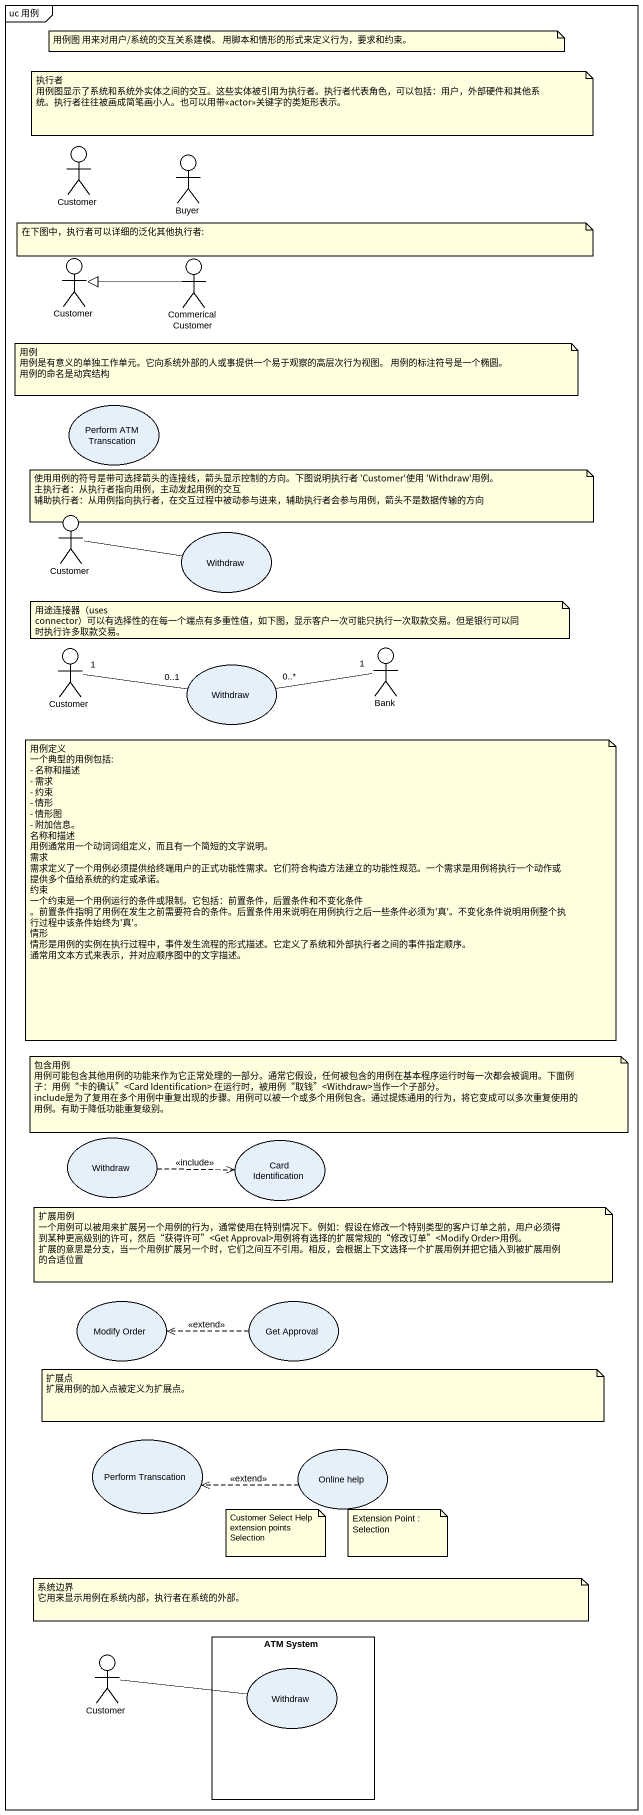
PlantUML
@startuml
mainframe uc 用例
actor Customer
actor Buyer
actor "Customer" as Customer_2
actor "Commerical Customer" as Commerical_Customer
usecase "Perform ATM Transcation" as Perform_ATM_Transcation
actor "Customer" as Customer_3
usecase Withdraw
actor "Customer" as Customer_4
usecase "Withdraw" as Withdraw_2
actor Bank
usecase "Withdraw" as Withdraw_3
usecase "Card Identification" as Card_Identification
usecase "Modify Order" as Modify_Order
usecase "Get Approval" as Get_Approval
usecase "Perform Transcation" as Perform_Transcation
usecase "Online help" as Online_help
rectangle "ATM System" as ATM_System {
  usecase "Withdraw" as Withdraw_4
}
actor "Customer" as Customer_5
Commerical_Customer -left-|> Customer_2
Customer_3 -right- Withdraw
Customer_4 "1" -right- "0..1" Withdraw_2
Withdraw_2 "0..*" -right- "1" Bank
Withdraw_3 .right.> Card_Identification : <<include>>
Get_Approval .left.> Modify_Order : <<extend>>
Online_help .left.> Perform_Transcation : <<extend>>
Customer_5 -right- Withdraw_4
note as N1
  用例图 用来对用户/系统的交互关系建模。 用脚本和情形的形式来定义行为，要求和约束。
end note
note as N2
  执行者
  用例图显示了系统和系统外实体之间的交互。这些实体被引用为执行者。执行者代表角色，可以包括：用户，外部硬件和其他系统。执行者往往被画成简笔画小人。也可以用带<<actor>>关键字的类矩形表示。
end note
note as N3
  在下图中，执行者可以详细的泛化其他执行者:
end note
note as N4
  用例
  用例是有意义的单独工作单元。它向系统外部的人或事提供一个易于观察的高层次行为视图。 用例的标注符号是一个椭圆。
  用例的命名是动宾结构
end note
note as N5
  使用用例的符号是带可选择箭头的连接线，箭头显示控制的方向。下图说明执行者 'Customer'使用 'Withdraw'用例。
  主执行者：从执行者指向用例，主动发起用例的交互
  辅助执行者：从用例指向执行者，在交互过程中被动参与进来，辅助执行者会参与用例，箭头不是数据传输的方向
end note
note as N6
  用途连接器（uses connector）可以有选择性的在每一个端点有多重性值，如下图，显示客户一次可能只执行一次取款交易。但是银行可以同时执行许多取款交易。
end note
note as N7
  用例定义
  一个典型的用例包括:
  - 名称和描述
  - 需求
  - 约束
  - 情形
  - 情形图
  - 附加信息。
  名称和描述
  用例通常用一个动词词组定义，而且有一个简短的文字说明。
  需求
  需求定义了一个用例必须提供给终端用户的正式功能性需求。它们符合构造方法建立的功能性规范。一个需求是用例将执行一个动作或提供多个值给系统的约定或承诺。
  约束
  一个约束是一个用例运行的条件或限制。它包括：前置条件，后置条件和不变化条件 。前置条件指明了用例在发生之前需要符合的条件。后置条件用来说明在用例执行之后一些条件必须为'真'。不变化条件说明用例整个执行过程中该条件始终为'真'。
  情形
  情形是用例的实例在执行过程中，事件发生流程的形式描述。它定义了系统和外部执行者之间的事件指定顺序。 通常用文本方式来表示，并对应顺序图中的文字描述。
end note
note as N8
  包含用例
  用例可能包含其他用例的功能来作为它正常处理的一部分。通常它假设，任何被包含的用例在基本程序运行时每一次都会被调用。下面例子：用例“卡的确认”<Card Identification> 在运行时，被用例“取钱”<Withdraw>当作一个子部分。
  include是为了复用在多个用例中重复出现的步骤。用例可以被一个或多个用例包含。通过提炼通用的行为，将它变成可以多次重复使用的用例。有助于降低功能重复级别。
end note
note as N9
  扩展用例
  一个用例可以被用来扩展另一个用例的行为，通常使用在特别情况下。例如：假设在修改一个特别类型的客户订单之前，用户必须得到某种更高级别的许可，然后“获得许可”<Get Approval>用例将有选择的扩展常规的“修改订单”<Modify Order>用例。
  扩展的意思是分支，当一个用例扩展另一个时，它们之间互不引用。相反，会根据上下文选择一个扩展用例并把它插入到被扩展用例的合适位置
end note
note as N10
  扩展点
  扩展用例的加入点被定义为扩展点。
end note
note as N11
  Customer Select Help
  extension points Selection
end note
note as N12
  Extension Point : Selection
end note
note as N13
  系统边界
  它用来显示用例在系统内部，执行者在系统的外部。
end note
@enduml
